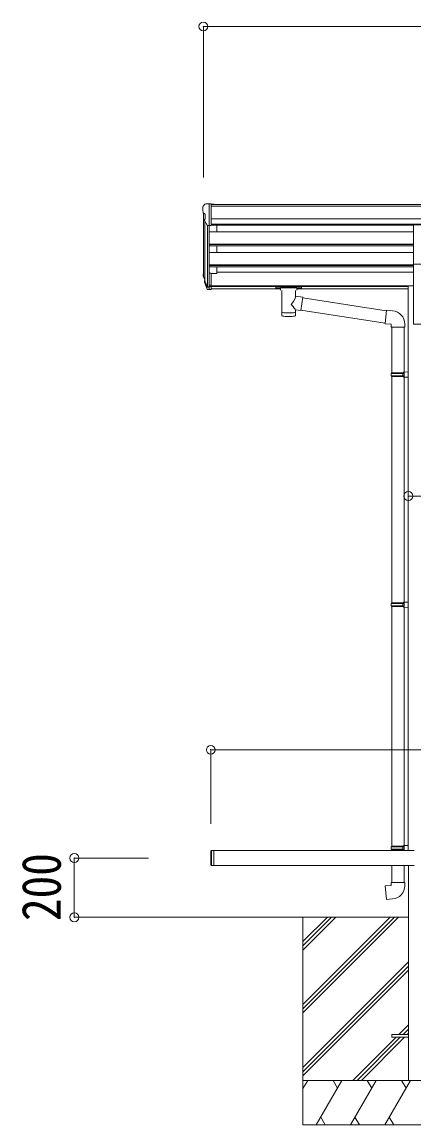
# Model space of a CAD drawing. Units: millimetres at full size, sheet at 1:30; details may follow other scales. Extents: x -8432 to 8432, y -5820 to 5820.
# Drawn here: x 25 to 1346, y -2966 to 752 of the extents above; entities that cross this region are included whole.
import ezdxf
from ezdxf.enums import TextEntityAlignment as Align

# ---------------------------------------------------------------- set-up
doc = ezdxf.new("R2010")
doc.units = ezdxf.units.MM
doc.header["$LTSCALE"] = 30
doc.header["$PDMODE"] = 32
doc.header["$PDSIZE"] = 30
for name, color, linetype, lineweight in [('0-0_0', 7, 'Continuous', 9), ('0-3_ELV2', 4, 'Continuous', 9), ('0-6_OTH_LINE', 6, 'Continuous', 9), ('0-9_OUTLINE', 7, 'Continuous', 9)]:
    doc.layers.add(name, color=color, linetype=linetype, lineweight=lineweight)
doc.styles.add('ＭＳ ゴシック', font='')
doc.styles.get('ＭＳ ゴシック').set_extended_font_data('MS Gothic')

msp = doc.modelspace()

# ---------------------------------------------------------------- linework, layer by layer
at = {"layer": '0-0_0'}
for p, q in [((241.98, -2266.2), (1327.01, -2266.2)), ((971.81, -2266.2), (971.81, -2966.2)), ((971.81, -2560.37), (1265.99, -2266.2)), ((971.81, -2574.52), (1280.14, -2266.2)), ((971.81, -2588.66), (1294.28, -2266.2)), ((971.81, -2376.53), (1082.14, -2266.2)), ((971.81, -2362.38), (1068, -2266.2)), ((971.81, -2348.24), (1053.86, -2266.2)), ((971.81, -2772.5), (1326.61, -2417.71)), ((971.81, -2786.65), (1326.61, -2431.85)), ((971.81, -2800.79), (1326.61, -2445.99)), ((1294.75, -2661.7), (1326.61, -2629.84)), ((1140.25, -2816.2), (1285.75, -2670.7)), ((1154.4, -2816.2), (1299.9, -2670.7)), ((1168.54, -2816.2), (1314.04, -2670.7)), ((1308.9, -2661.7), (1326.61, -2643.98)), ((1323.04, -2661.7), (1326.61, -2658.12)), ((1771.81, -2816.2), (971.81, -2816.2)), ((971.81, -2843.7), (987.69, -2816.2)), ((1016.56, -2966.2), (1103.16, -2816.2)), ((1088.16, -2842.18), (1073.16, -2816.2)), ((1132.03, -2966.2), (1218.63, -2816.2)), ((1203.63, -2842.18), (1188.63, -2816.2)), ((1247.5, -2966.2), (1334.1, -2816.2)), ((1319.1, -2842.18), (1304.1, -2816.2)), ((971.81, -2966.2), (1771.81, -2966.2)), ((1031.56, -2940.22), (1046.56, -2966.2)), ((1147.03, -2940.22), (1162.03, -2966.2)), ((1262.5, -2940.21), (1277.5, -2966.2))]:
    msp.add_line(p, q, dxfattribs=at)
at = {"layer": '0-3_ELV2'}
for p, q in [((634.01, 129.43), (634.01, 128.8)), ((640.92, 138.24), (636.86, 132.43)), ((644.01, 138.8), (641.68, 138.66)), ((644.01, 138.8), (662.51, 138.8)), ((656.01, 138.8), (656.01, -94.92)), ((662.51, 138.8), (672.51, 138.72)), ((662.51, 66.82), (662.51, 138.8)), ((3513.51, 137.2), (662.51, 137.2)), ((3513.51, 131.98), (662.51, 131.98)), ((672.51, 137.2), (672.51, 138.72)), ((636.01, 108.23), (636.01, -94.56)), ((636.55, 107.62), (641.86, 104.55)), ((648.39, 67.63), (639.39, 83.22)), ((640.98, 80.46), (640.98, -121.26)), ((642.01, 104.29), (642.01, 88.01)), ((3513.51, 88.45), (662.51, 88.45)), ((650.01, 66.29), (650, -139.7)), ((656.01, 65.82), (650.8, 66.14)), ((662.51, 66.82), (656.01, 66.82)), ((656.01, 45.29), (1344.51, 45.29)), ((3513.51, 70.6), (662.51, 70.6)), ((1344.51, 67.35), (662.51, 67.35)), ((681.01, 67.35), (681.01, 45.29)), ((1344.51, -63.62), (1344.51, 68.17)), ((1344.51, 68.17), (1399.51, 68.17)), ((656.01, 3.41), (1344.51, 3.41)), ((656.01, 1.91), (1344.51, 1.91)), ((656.01, -2.4), (1344.51, -2.4)), ((656.01, -24.82), (1344.51, -24.82)), ((681.01, -2.4), (681.01, -24.82)), ((656.01, -66.69), (1344.51, -66.69)), ((656.01, -68.19), (1344.51, -68.19)), ((656.01, -72.51), (1344.51, -72.51)), ((681.01, -72.51), (681.01, -95.55)), ((1344.51, -63.62), (1344.51, -266.2)), ((1344.51, -63.62), (1399.51, -63.62)), ((637.11, -109.11), (640.98, -117.06)), ((637.71, -107.73), (640.98, -114.8)), ((656.01, -94.92), (656.01, -149.69)), ((662.51, -94.92), (656.01, -94.92)), ((662.51, -94.92), (662.51, -148.95)), ((681.01, -95.55), (662.51, -95.55)), ((681.01, -90.61), (1344.51, -90.61)), ((639.42, -120.38), (639.76, -124.79)), ((639.76, -124.79), (648.57, -148.34)), ((640.38, -124.23), (648.57, -140.4)), ((649.58, -139.27), (641.82, -123.87)), ((656.01, -139.95), (650.88, -139.95)), ((656.01, -141.76), (651.17, -141.76)), ((662.51, -135.05), (656.01, -135.05)), ((662.51, -139.93), (656.01, -139.93)), ((662.51, -137.62), (1326.81, -137.62)), ((662.51, -139.02), (1326.81, -139.02)), ((896.51, -146.71), (662.51, -146.71)), ((1326.81, -146.71), (950.51, -146.71)), ((1326.81, -137.2), (1326.81, -2041.2)), ((1326.81, -137.2), (1344.51, -137.2)), ((656.01, -149.69), (651.17, -149.69)), ((662.51, -148.95), (656.01, -148.95)), ((1344.51, -266.2), (1399.51, -266.2)), ((661.01, -2043.2), (661.01, -2089.2)), ((663.01, -2041.2), (663.01, -2091.2)), ((671.01, -2041.2), (671.01, -2091.2)), ((671.01, -2041.2), (1347.01, -2041.2)), ((661.01, -2089.2), (663.01, -2091.2)), ((663.01, -2091.2), (671.01, -2091.2)), ((671.01, -2091.2), (1347.01, -2091.2)), ((1327.01, -2091.2), (1327.01, -2816.2)), ((1271.81, -2661.7), (1271.81, -2670.7)), ((1271.81, -2661.7), (1326.61, -2661.7)), ((1271.81, -2670.7), (1326.61, -2670.7))]:
    msp.add_line(p, q, dxfattribs=at)
msp.add_lwpolyline([(661.01, -2043.2), (663.01, -2041.2), (671.01, -2041.2)], dxfattribs=at)
for centre, radius, start, end in [((637.01, 129.43), 3, 93, 180), ((836.01, 128.8), 202, 180, 184.94904), ((641.74, 137.66), 1, 93.5, 145), ((640.92, 111.99), 6.18, 185.7035, 224.99897), ((641.98, 84.72), 3, 94.7167, 210), ((641.71, 88.01), 0.3, 274.7167, 0), ((641.71, 104.29), 0.3, 0, 60), ((650.99, 69.13), 3, 210, 266.5), ((665.2, -99.99), 29.53, 186.50806, 197.98144), ((666.6, -98.24), 30.41, 187.1552, 198.19734)]:
    msp.add_arc(centre, radius, start, end, dxfattribs=at)
for centre, major_axis, ratio, start_param, end_param in [((724.66, -100.43), (-89.06, 1.43), 0.57596, 6.1962358, 6.3678173), ((723.87, -93.75), (87.93, 4.42), 0.541684, 3.0659337, 3.2228513), ((640.72, -120.38), (1.3, 0), 0.90356, 1.3700892, 3.347195), ((726.64, -104.19), (-89.07, 0), 0.90356, 0.2056023, 0.2515348), ((725.93, -100.33), (-88.05, 0), 0.90356, 0.2662965, 0.3003836), ((651.17, -139.05), (-3, 0), 0.90356, 0.5235988, 1.5707963), ((651.17, -146.98), (3, 0), 0.90356, 3.6651914, 4.712389), ((650.88, -138.6), (-1.5, 0), 0.90356, 0.5235988, 1.5707963)]:
    msp.add_ellipse(centre, major_axis=major_axis, ratio=ratio, start_param=start_param, end_param=end_param, dxfattribs=at)
at = {"layer": '0-6_OTH_LINE'}
for p, q in [((636.01, 737.2), (636.01, 227.63)), ((636.01, 737.2), (3540.01, 737.2)), ((1326.81, -845.75), (1416.81, -845.75)), ((661.01, -1701.45), (661.01, -1951.45)), ((661.01, -1701.45), (3515.01, -1701.45)), ((201.01, -2066.2), (451.01, -2066.2)), ((201.01, -2066.2), (201.01, -2266.2)), ((201.01, -2266.2), (451.01, -2266.2))]:
    msp.add_line(p, q, dxfattribs=at)
for p in [(636.01, 737.2), (1326.81, -845.75), (661.01, -1701.45), (201.01, -2066.2), (201.01, -2266.2)]:
    msp.add_point(p, dxfattribs=at)
at = {"layer": '0-9_OUTLINE'}
for p, q in [((880.01, -139.8), (880.01, -145.55)), ((882.01, -139.13), (965.01, -139.13)), ((882.01, -141.31), (965.01, -141.31)), ((882.01, -146.22), (896.51, -146.22)), ((896.51, -151.86), (896.51, -145.32)), ((950.51, -151.86), (950.51, -145.32)), ((950.51, -146.22), (965.01, -146.22)), ((967.01, -139.8), (967.01, -145.55)), ((900.61, -152.78), (900.6, -238.22)), ((946.41, -171.53), (946.41, -152.78)), ((971.63, -175.43), (946.41, -171.52)), ((971.63, -175.43), (964.61, -220.69)), ((1252.63, -221.09), (971.32, -177.45)), ((946.43, -238.22), (946.41, -217.56)), ((946.41, -217.87), (964.61, -220.69)), ((1248.96, -263.02), (964.88, -218.95)), ((1273.63, -221.05), (1252.79, -219.23)), ((1268.7, -276.79), (1314.7, -276.79)), ((1270.81, -276.79), (1270.81, -430.26)), ((1312.81, -276.79), (1312.81, -427.7)), ((1314.7, -276.79), (1314.7, -265.88)), ((1268.81, -432.26), (1269.81, -430.26)), ((1268.81, -432.26), (1312.81, -432.26)), ((1268.81, -432.26), (1268.81, -440.26)), ((1268.81, -440.26), (1312.81, -440.26)), ((1268.81, -440.26), (1269.81, -442.26)), ((1269.81, -430.26), (1312.81, -430.26)), ((1269.81, -442.26), (1312.81, -442.26)), ((1270.81, -442.26), (1270.81, -1206.14)), ((1308.34, -432.26), (1307.91, -430.26)), ((1310.81, -427.76), (1326.81, -427.29)), ((1310.81, -429.76), (1310.81, -427.76)), ((1310.81, -429.76), (1312.81, -429.76)), ((1310.81, -444.76), (1310.81, -442.76)), ((1310.81, -444.76), (1326.81, -445.23)), ((1312.81, -444.82), (1312.81, -1203.58)), ((1326.81, -427.29), (1326.81, -445.23)), ((1268.81, -1208.14), (1269.81, -1206.14)), ((1268.81, -1208.14), (1312.81, -1208.14)), ((1268.81, -1208.14), (1268.81, -1216.14)), ((1268.81, -1216.14), (1312.81, -1216.14)), ((1268.81, -1216.14), (1269.81, -1218.14)), ((1269.81, -1206.14), (1312.81, -1206.14)), ((1269.81, -1218.14), (1312.81, -1218.14)), ((1270.81, -1218.14), (1270.81, -2026.64)), ((1308.34, -1208.14), (1307.91, -1206.14)), ((1310.81, -1203.64), (1326.81, -1203.17)), ((1310.81, -1205.64), (1310.81, -1203.64)), ((1310.81, -1205.64), (1312.81, -1205.64)), ((1310.81, -1220.64), (1310.81, -1218.64)), ((1310.81, -1220.64), (1326.81, -1221.11)), ((1312.81, -1220.7), (1312.81, -2024.08)), ((1326.81, -1203.17), (1326.81, -1221.11)), ((1268.81, -2028.64), (1269.81, -2026.64)), ((1268.81, -2028.64), (1312.81, -2028.64)), ((1268.81, -2028.64), (1268.81, -2036.64)), ((1268.81, -2036.64), (1312.81, -2036.64)), ((1268.81, -2036.64), (1269.81, -2038.64)), ((1269.81, -2026.64), (1312.81, -2026.64)), ((1269.81, -2038.64), (1312.81, -2038.64)), ((1270.81, -2038.64), (1270.81, -2041.2)), ((1308.34, -2028.64), (1307.91, -2026.64)), ((1310.81, -2024.14), (1326.81, -2023.67)), ((1310.81, -2026.14), (1310.81, -2024.14)), ((1310.81, -2026.14), (1312.81, -2026.14)), ((1310.81, -2041.14), (1310.81, -2039.14)), ((1310.81, -2041.14), (1312.81, -2041.2)), ((1326.81, -2023.67), (1326.81, -2041.2)), ((1270.81, -2091.2), (1270.81, -2148.64)), ((1312.81, -2091.2), (1312.81, -2148.64)), ((1268.81, -2148.64), (1314.81, -2148.64)), ((1268.81, -2158.64), (1268.81, -2148.64)), ((1314.81, -2148.64), (1314.81, -2159.56))]:
    msp.add_line(p, q, dxfattribs=at)
for points in [[(880.01, -139.8), (880.05, -139.6), (880.13, -139.46), (880.23, -139.37), (880.33, -139.31), (880.45, -139.26), (880.75, -139.2), (881.24, -139.16), (881.78, -139.13), (882.01, -139.13)], [(880.01, -145.55), (880.05, -145.75), (880.13, -145.89), (880.23, -145.98), (880.33, -146.04), (880.45, -146.09), (880.75, -146.15), (881.24, -146.2), (881.78, -146.22), (882.01, -146.22)], [(965.01, -139.13), (965.37, -139.14), (965.9, -139.16), (966.35, -139.21), (966.65, -139.29), (966.82, -139.39), (966.94, -139.53), (967.01, -139.71), (967.01, -139.8)], [(965.01, -146.22), (965.37, -146.21), (965.9, -146.19), (966.35, -146.14), (966.65, -146.06), (966.82, -145.96), (966.94, -145.82), (967.01, -145.64), (967.01, -145.55)], [(1252.79, -219.23), (1248.78, -265.05), (1268.7, -266.79), (1268.7, -276.79)], [(1308.34, -432.26), (1308.34, -440.26), (1307.91, -442.26)], [(1310.81, -442.76), (1312.81, -442.76), (1312.81, -429.76)], [(1308.34, -1208.14), (1308.34, -1216.14), (1307.91, -1218.14)], [(1310.81, -1218.64), (1312.81, -1218.64), (1312.81, -1205.64)], [(1308.34, -2028.64), (1308.34, -2036.64), (1307.91, -2038.64)], [(1310.81, -2039.14), (1312.81, -2039.14), (1312.81, -2026.14)], [(1273.74, -2204.38), (1252.9, -2206.21), (1248.89, -2160.38), (1268.81, -2158.64)]]:
    msp.add_lwpolyline(points, dxfattribs=at)
for centre, start, end in [((1269.7, -265.88), 0, 85), ((1269.81, -2159.56), 275, 0)]:
    msp.add_arc(centre, 45, start, end, dxfattribs=at)
for centre, major_axis, ratio, start_param, end_param in [((882.01, -141.53), (2, 0), 0.109601, 1.5707963, 3.1415927), ((923.51, -145.32), (27, 0), 0.070066, 6.2831853, 9.424778), ((965.01, -141.53), (2, 0), 0.109601, 0, 1.5707963), ((923.51, -198.07), (-22.81, -26.62), 0.234429, 1.6855472, 3.1268519), ((934.51, -149.3), (16, 0), 0.361356, 6.2636979, 6.2831853), ((926.06, -195.42), (20.32, -22.25), 0.045535, 0.0389954, 1.3075346), ((923.51, -238.22), (22.92, 0), 0.101955, 3.1415499, 6.2833984), ((923.51, -225.78), (22.91, 0), 0.122865, 3.1415927, 6.2831853)]:
    msp.add_ellipse(centre, major_axis=major_axis, ratio=ratio, start_param=start_param, end_param=end_param, dxfattribs=at)

# ---------------------------------------------------------------- texts
at = {"layer": '0-6_OTH_LINE', "color": 7, "style": 'ＭＳ ゴシック', "width": 0.85}
msp.add_text('200', height=132, rotation=90, dxfattribs=at).set_placement((195.01, -2278.7), align=Align.BOTTOM_LEFT)

doc.saveas('drawing.dxf')
